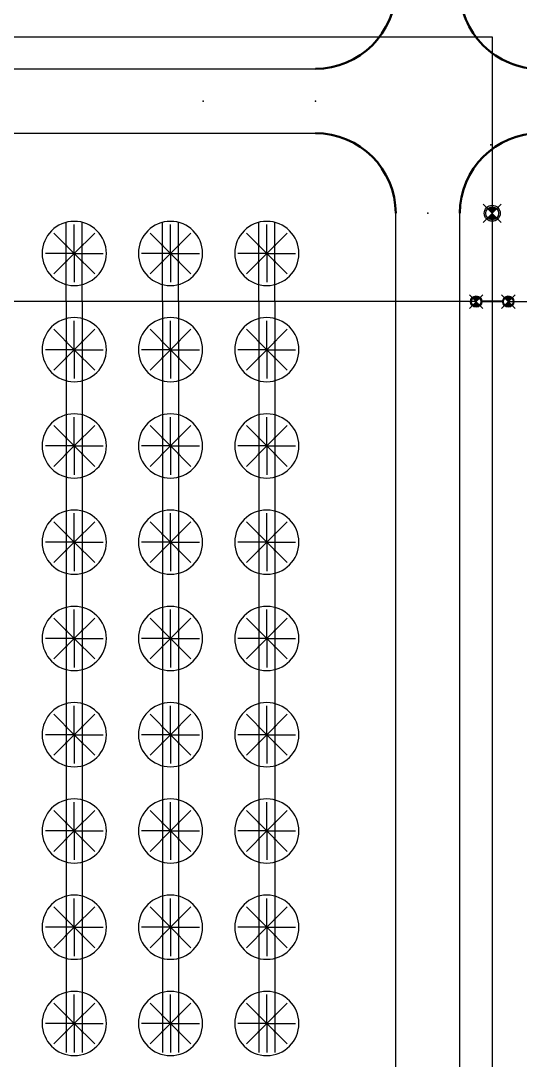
# Model space of a CAD drawing. Header units: metres. Extents: x -1021672 to -1021230, y -2826902 to -2826531.
# Drawn here: x -1021357.8 to -1021326.7, y -2826767.9 to -2826703.1 of the extents above; entities that cross this region are included whole.
import ezdxf

# ---------------------------------------------------------------- set-up
doc = ezdxf.new("R2010")
doc.units = ezdxf.units.M
for name, color, linetype in [('C-BRDG-FOUNDATION', 2, 'Continuous'), ('IRRIG-LATERAL', 6, 'Continuous'), ('IRRIG-MAIN', 4, 'Continuous'), ('IRRIG-SUBMAIN', 5, 'Continuous'), ('IRRIG-VALVES', 3, 'Continuous'), ('PUMP-STATION-1', 40, 'Continuous'), ('TREES', 94, 'Continuous'), ('V-CTRL-BMRK', 150, 'Continuous')]:
    doc.layers.add(name, color=color, linetype=linetype)

# ---------------------------------------------------------------- blocks, each defined once
blk = doc.blocks.new('*U67')
at = {"color": 2, "lineweight": 50}
for centre, start, end in [((-7000, 7000), 270, 0), ((7000, 7000), 180, 270), ((-7000, -7000), 0, 90), ((7000, -7000), 90, 180)]:
    blk.add_arc(centre, 5000, start, end, dxfattribs=at)
for p in [(0, 14000), (-14000, 0), (14000, 0), (3924, -2743)]:
    blk.add_point(p)
blk = doc.blocks.new('*U74')
for p, q in [((0, 2000), (86000, 2000)), ((0, -2000), (86000, -2000))]:
    blk.add_line(p, q)
blk.add_point((86000, 0))
blk = doc.blocks.new('*U79')
for p, q in [((0, 2000), (149174, 2000)), ((0, -2000), (149174, -2000))]:
    blk.add_line(p, q)
blk.add_point((149174, 0))
blk = doc.blocks.new('main line valve')
at = {"layer": 'PUMP-STATION-1', "true_color": 0x991b1e}
h = blk.add_hatch(color=244, dxfattribs=at)
h.dxf.hatch_style = 1
h.paths.add_polyline_path([(-1021328.419, -2826703.617), (-1021328.419, -2826703.717, -0.198912), (-1021328.137, -2826703.834), (-1021328.066, -2826703.763, 0.198912)])
h.paths.add_polyline_path([(-1021328.066, -2826703.763), (-1021328.137, -2826703.834, -0.198912), (-1021328.019, -2826704.117, -0.198912), (-1021328.137, -2826704.4), (-1021328.066, -2826704.471, 0.198912), (-1021327.919, -2826704.117, 0.198912)])
h.paths.add_polyline_path([(-1021328.066, -2826704.471), (-1021328.137, -2826704.4, -0.198912), (-1021328.419, -2826704.517), (-1021328.419, -2826704.617, 0.198912)])
h.paths.add_polyline_path([(-1021328.702, -2826704.4), (-1021328.773, -2826704.471, 0.198912), (-1021328.419, -2826704.617), (-1021328.419, -2826704.517, -0.198912)])
h.paths.add_polyline_path([(-1021328.819, -2826704.117), (-1021328.919, -2826704.117, 0.198912), (-1021328.773, -2826704.471), (-1021328.702, -2826704.4, -0.198912)])
h.paths.add_polyline_path([(-1021328.702, -2826703.834), (-1021328.773, -2826703.763, 0.198912), (-1021328.919, -2826704.117), (-1021328.819, -2826704.117, -0.198912)])
h.paths.add_polyline_path([(-1021328.419, -2826703.617, 0.198912), (-1021328.773, -2826703.763), (-1021328.702, -2826703.834, -0.198912), (-1021328.419, -2826703.717)])
at = {"layer": 'PUMP-STATION-1', "true_color": 0xd19cc7}
h = blk.add_hatch(color=9, dxfattribs=at)
h.dxf.hatch_style = 1
h.paths.add_polyline_path([(-1021328.137, -2826704.4), (-1021328.419, -2826704.117), (-1021328.702, -2826704.4, 0.414214)])
h.paths.add_polyline_path([(-1021328.702, -2826703.834), (-1021328.419, -2826704.117), (-1021328.137, -2826703.834, 0.414214)])
at = {"layer": 'IRRIG-VALVES'}
for p, q in [((-1021328.985, -2826704.683), (-1021327.854, -2826703.551)), ((-1021328.985, -2826703.551), (-1021327.854, -2826704.683))]:
    blk.add_line(p, q, dxfattribs=at)
for radius in [0.5, 0.4]:
    blk.add_circle((-1021328.419, -2826704.117), radius, dxfattribs=at)
blk = doc.blocks.new('sub valve')
at = {"true_color": 0xf1eb1f}
h = blk.add_hatch(color=2, dxfattribs=at)
h.dxf.hatch_style = 1
h.paths.add_polyline_path([(-1021327.632, -2826720.405), (-1021327.667, -2826720.37, 0.198912), (-1021327.769, -2826720.617, 0.198912), (-1021327.667, -2826720.865), (-1021327.632, -2826720.829, -0.198912), (-1021327.719, -2826720.617, -0.198912)])
h.paths.add_polyline_path([(-1021327.207, -2826720.405), (-1021327.172, -2826720.37, 0.414214), (-1021327.667, -2826720.37), (-1021327.632, -2826720.405, -0.414214)])
h.paths.add_polyline_path([(-1021327.172, -2826720.865), (-1021327.207, -2826720.829, -0.414214), (-1021327.632, -2826720.829), (-1021327.667, -2826720.865, 0.414214)])
h.paths.add_polyline_path([(-1021327.069, -2826720.617, 0.198912), (-1021327.172, -2826720.37), (-1021327.207, -2826720.405, -0.198912), (-1021327.119, -2826720.617, -0.198912), (-1021327.207, -2826720.829), (-1021327.172, -2826720.865, 0.198912)])
h.paths.add_polyline_path([(-1021329.632, -2826720.405), (-1021329.667, -2826720.37, 0.198912), (-1021329.769, -2826720.617, 0.198912), (-1021329.667, -2826720.865), (-1021329.632, -2826720.829, -0.198912), (-1021329.719, -2826720.617, -0.198912)])
h.paths.add_polyline_path([(-1021329.207, -2826720.405), (-1021329.172, -2826720.37, 0.414214), (-1021329.667, -2826720.37), (-1021329.632, -2826720.405, -0.414214)])
h.paths.add_polyline_path([(-1021329.172, -2826720.37), (-1021329.207, -2826720.405, -0.198912), (-1021329.119, -2826720.617, -0.198912), (-1021329.207, -2826720.829), (-1021329.172, -2826720.865, 0.198912), (-1021329.069, -2826720.617, 0.198912)])
h.paths.add_polyline_path([(-1021329.172, -2826720.865), (-1021329.207, -2826720.829, -0.414214), (-1021329.632, -2826720.829), (-1021329.667, -2826720.865, 0.414214)])
at = {"true_color": 0xc7c8ca}
h = blk.add_hatch(color=9, dxfattribs=at)
h.dxf.hatch_style = 1
h.paths.add_polyline_path([(-1021327.769, -2826720.597), (-1021329.07, -2826720.597, -0.014294), (-1021329.069, -2826720.617, -0.014294), (-1021329.07, -2826720.637), (-1021327.769, -2826720.637, -0.014294), (-1021327.769, -2826720.617, -0.014294)])
at = {"layer": 'PUMP-STATION-1', "true_color": 0xd19cc7}
h = blk.add_hatch(color=9, dxfattribs=at)
h.dxf.hatch_style = 1
h.paths.add_polyline_path([(-1021329.207, -2826720.829), (-1021329.419, -2826720.617), (-1021329.632, -2826720.829, 0.414214)])
h.paths.add_polyline_path([(-1021329.632, -2826720.405), (-1021329.419, -2826720.617), (-1021329.207, -2826720.405, 0.414214)])
h = blk.add_hatch(color=9, dxfattribs=at)
h.dxf.hatch_style = 1
h.paths.add_polyline_path([(-1021327.207, -2826720.829), (-1021327.419, -2826720.617), (-1021327.632, -2826720.829, 0.414214)])
h.paths.add_polyline_path([(-1021327.632, -2826720.405), (-1021327.419, -2826720.617), (-1021327.207, -2826720.405, 0.414214)])
for p, q in [((-1021327.769, -2826720.597), (-1021329.069, -2826720.597)), ((-1021327.769, -2826720.637), (-1021329.069, -2826720.637))]:
    blk.add_line(p, q)
at = {"layer": 'IRRIG-VALVES'}
for p, q in [((-1021328.995, -2826721.041), (-1021329.844, -2826720.193)), ((-1021328.995, -2826720.193), (-1021329.844, -2826721.041)), ((-1021327.844, -2826721.041), (-1021326.995, -2826720.193)), ((-1021327.844, -2826720.193), (-1021326.995, -2826721.041))]:
    blk.add_line(p, q, dxfattribs=at)
for centre, radius in [((-1021329.419, -2826720.617), 0.35), ((-1021329.419, -2826720.617), 0.3), ((-1021327.419, -2826720.617), 0.35), ((-1021327.419, -2826720.617), 0.3)]:
    blk.add_circle(centre, radius, dxfattribs=at)
blk = doc.blocks.new('B1IR')
at = {"layer": 'IRRIG-LATERAL'}
blk.add_line((-1021327.419, -2826720.617), (-1021241.437, -2826720.617), dxfattribs=at)
at = {"layer": 'PUMP-STATION-1'}
blk.add_blockref('sub valve', (0, 0), dxfattribs=at)
blk = doc.blocks.new('MANGO_TREE')
at = {"layer": 'TREES'}
for q in [(0, 1.8), (-1.273, 1.273), (1.273, 1.273), (-1.8, 0), (-1.273, -1.273), (1.8, 0), (0, -1.8), (1.273, -1.273)]:
    blk.add_line((0, 0), q, dxfattribs=at)
blk.add_circle((0, 0), 2, dxfattribs=at)
blk = doc.blocks.new('dripper')
at = {"layer": 'PUMP-STATION-1', "true_color": 0x7aafdf}
h = blk.add_hatch(color=143, dxfattribs=at)
h.dxf.hatch_style = 1
h.paths.add_polyline_path([(-1021243.937, -2826723.087), (-1021243.937, -2826723.101), (-1021243.929, -2826723.109), (-1021243.921, -2826723.102)])
h.paths.add_polyline_path([(-1021243.921, -2826723.102), (-1021243.929, -2826723.109), (-1021243.92, -2826723.117), (-1021243.937, -2826723.133), (-1021243.937, -2826723.147), (-1021243.906, -2826723.117)])
h.paths.add_polyline_path([(-1021243.937, -2826723.133), (-1021243.945, -2826723.125), (-1021243.952, -2826723.132), (-1021243.937, -2826723.147)])
h.paths.add_polyline_path([(-1021243.953, -2826723.117), (-1021243.937, -2826723.101), (-1021243.937, -2826723.087), (-1021243.967, -2826723.117), (-1021243.952, -2826723.132), (-1021243.945, -2826723.125)])
at = {"layer": 'PUMP-STATION-1', "true_color": 0x22346e}
h = blk.add_hatch(color=159, dxfattribs=at)
h.dxf.hatch_style = 1
h.paths.add_polyline_path([(-1021243.937, -2826723.101), (-1021243.953, -2826723.117), (-1021243.945, -2826723.125), (-1021243.937, -2826723.117)])
h.paths.add_polyline_path([(-1021243.937, -2826723.101), (-1021243.937, -2826723.117), (-1021243.929, -2826723.109)])
h.paths.add_polyline_path([(-1021243.92, -2826723.117), (-1021243.929, -2826723.109), (-1021243.937, -2826723.117), (-1021243.937, -2826723.133)])
h.paths.add_polyline_path([(-1021243.937, -2826723.117), (-1021243.945, -2826723.125), (-1021243.937, -2826723.133)])
at = {"layer": 'PUMP-STATION-1', "flags": 128}
for points in [[(-1021243.906, -2826723.117), (-1021243.937, -2826723.087), (-1021243.967, -2826723.117), (-1021243.937, -2826723.147)], [(-1021243.92, -2826723.117), (-1021243.937, -2826723.101), (-1021243.953, -2826723.117), (-1021243.937, -2826723.133)]]:
    blk.add_lwpolyline(points, close=True, dxfattribs=at)
blk = doc.blocks.new('*U725')
at = {"layer": 'PUMP-STATION-1'}
blk.add_blockref('dripper', (1021243.937, 2826723.117), dxfattribs=at)
blk = doc.blocks.new('*U726')
at = {"layer": 'PUMP-STATION-1', "color": 0, "linetype": 'ByBlock', "lineweight": -2, "transparency": 16777216}
for p, rotation in [((-1021244.937, -2826723.117), 90.00000000000003), ((-1021244.937, -2826724.117), 180), ((-1021243.937, -2826724.117), 270)]:
    blk.add_blockref('*U725', p, dxfattribs=dict(at, rotation=rotation))
blk.add_blockref('*U725', (-1021243.937, -2826723.117), dxfattribs=at)
blk = doc.blocks.new('*U727')
at = {"layer": 'PUMP-STATION-1'}
blk.add_blockref('dripper', (1021243.937, 2826723.117), dxfattribs=at)
blk = doc.blocks.new('*U728')
at = {"layer": 'PUMP-STATION-1', "color": 0, "linetype": 'ByBlock', "lineweight": -2, "transparency": 16777216}
for p, rotation in [((-1021244.937, -2826723.117), 90.00000000000003), ((-1021244.937, -2826724.117), 180), ((-1021243.937, -2826724.117), 270)]:
    blk.add_blockref('*U727', p, dxfattribs=dict(at, rotation=rotation))
blk.add_blockref('*U727', (-1021243.937, -2826723.117), dxfattribs=at)
blk = doc.blocks.new('*U729')
at = {"layer": 'PUMP-STATION-1'}
blk.add_blockref('dripper', (1021243.937, 2826723.117), dxfattribs=at)
blk = doc.blocks.new('*U730')
at = {"layer": 'PUMP-STATION-1', "color": 0, "linetype": 'ByBlock', "lineweight": -2, "transparency": 16777216}
for p, rotation in [((-1021244.937, -2826723.117), 90.00000000000003), ((-1021244.937, -2826724.117), 180), ((-1021243.937, -2826724.117), 270)]:
    blk.add_blockref('*U729', p, dxfattribs=dict(at, rotation=rotation))
blk.add_blockref('*U729', (-1021243.937, -2826723.117), dxfattribs=at)
blk = doc.blocks.new('*U695')
at = {"layer": 'PUMP-STATION-1'}
blk.add_blockref('dripper', (1021243.937, 2826723.117), dxfattribs=at)
blk = doc.blocks.new('*U696')
at = {"layer": 'PUMP-STATION-1', "color": 0, "linetype": 'ByBlock', "lineweight": -2, "transparency": 16777216}
for p, rotation in [((-1021244.937, -2826723.117), 90.00000000000003), ((-1021244.937, -2826724.117), 180), ((-1021243.937, -2826724.117), 270)]:
    blk.add_blockref('*U695', p, dxfattribs=dict(at, rotation=rotation))
blk.add_blockref('*U695', (-1021243.937, -2826723.117), dxfattribs=at)
blk = doc.blocks.new('*U697')
at = {"layer": 'PUMP-STATION-1'}
blk.add_blockref('dripper', (1021243.937, 2826723.117), dxfattribs=at)
blk = doc.blocks.new('*U698')
at = {"layer": 'PUMP-STATION-1', "color": 0, "linetype": 'ByBlock', "lineweight": -2, "transparency": 16777216}
for p, rotation in [((-1021244.937, -2826723.117), 90.00000000000003), ((-1021244.937, -2826724.117), 180), ((-1021243.937, -2826724.117), 270)]:
    blk.add_blockref('*U697', p, dxfattribs=dict(at, rotation=rotation))
blk.add_blockref('*U697', (-1021243.937, -2826723.117), dxfattribs=at)
blk = doc.blocks.new('*U699')
at = {"layer": 'PUMP-STATION-1'}
blk.add_blockref('dripper', (1021243.937, 2826723.117), dxfattribs=at)
blk = doc.blocks.new('*U700')
at = {"layer": 'PUMP-STATION-1', "color": 0, "linetype": 'ByBlock', "lineweight": -2, "transparency": 16777216}
for p, rotation in [((-1021244.937, -2826723.117), 90.00000000000003), ((-1021244.937, -2826724.117), 180), ((-1021243.937, -2826724.117), 270)]:
    blk.add_blockref('*U699', p, dxfattribs=dict(at, rotation=rotation))
blk.add_blockref('*U699', (-1021243.937, -2826723.117), dxfattribs=at)
blk = doc.blocks.new('*U701')
at = {"layer": 'PUMP-STATION-1'}
blk.add_blockref('dripper', (1021243.937, 2826723.117), dxfattribs=at)
blk = doc.blocks.new('*U702')
at = {"layer": 'PUMP-STATION-1', "color": 0, "linetype": 'ByBlock', "lineweight": -2, "transparency": 16777216}
for p, rotation in [((-1021244.937, -2826723.117), 90.00000000000003), ((-1021244.937, -2826724.117), 180), ((-1021243.937, -2826724.117), 270)]:
    blk.add_blockref('*U701', p, dxfattribs=dict(at, rotation=rotation))
blk.add_blockref('*U701', (-1021243.937, -2826723.117), dxfattribs=at)
blk = doc.blocks.new('*U703')
at = {"layer": 'PUMP-STATION-1'}
blk.add_blockref('dripper', (1021243.937, 2826723.117), dxfattribs=at)
blk = doc.blocks.new('*U704')
at = {"layer": 'PUMP-STATION-1', "color": 0, "linetype": 'ByBlock', "lineweight": -2, "transparency": 16777216}
for p, rotation in [((-1021244.937, -2826723.117), 90.00000000000003), ((-1021244.937, -2826724.117), 180), ((-1021243.937, -2826724.117), 270)]:
    blk.add_blockref('*U703', p, dxfattribs=dict(at, rotation=rotation))
blk.add_blockref('*U703', (-1021243.937, -2826723.117), dxfattribs=at)
blk = doc.blocks.new('*U1157')
at = {"layer": 'PUMP-STATION-1'}
blk.add_blockref('dripper', (1021243.937, 2826723.117), dxfattribs=at)
blk = doc.blocks.new('*U1158')
at = {"layer": 'PUMP-STATION-1', "color": 0, "linetype": 'ByBlock', "lineweight": -2, "transparency": 16777216}
for p, rotation in [((-1021244.937, -2826723.117), 90.00000000000003), ((-1021244.937, -2826724.117), 180), ((-1021243.937, -2826724.117), 270)]:
    blk.add_blockref('*U1157', p, dxfattribs=dict(at, rotation=rotation))
blk.add_blockref('*U1157', (-1021243.937, -2826723.117), dxfattribs=at)
blk = doc.blocks.new('*U1159')
at = {"layer": 'PUMP-STATION-1'}
blk.add_blockref('dripper', (1021243.937, 2826723.117), dxfattribs=at)
blk = doc.blocks.new('*U1160')
at = {"layer": 'PUMP-STATION-1', "color": 0, "linetype": 'ByBlock', "lineweight": -2, "transparency": 16777216}
for p, rotation in [((-1021244.937, -2826723.117), 90.00000000000003), ((-1021244.937, -2826724.117), 180), ((-1021243.937, -2826724.117), 270)]:
    blk.add_blockref('*U1159', p, dxfattribs=dict(at, rotation=rotation))
blk.add_blockref('*U1159', (-1021243.937, -2826723.117), dxfattribs=at)
blk = doc.blocks.new('*U1161')
at = {"layer": 'PUMP-STATION-1'}
blk.add_blockref('dripper', (1021243.937, 2826723.117), dxfattribs=at)
blk = doc.blocks.new('*U1162')
at = {"layer": 'PUMP-STATION-1', "color": 0, "linetype": 'ByBlock', "lineweight": -2, "transparency": 16777216}
for p, rotation in [((-1021244.937, -2826723.117), 90.00000000000003), ((-1021244.937, -2826724.117), 180), ((-1021243.937, -2826724.117), 270)]:
    blk.add_blockref('*U1161', p, dxfattribs=dict(at, rotation=rotation))
blk.add_blockref('*U1161', (-1021243.937, -2826723.117), dxfattribs=at)
blk = doc.blocks.new('*U1163')
at = {"layer": 'PUMP-STATION-1'}
blk.add_blockref('dripper', (1021243.937, 2826723.117), dxfattribs=at)
blk = doc.blocks.new('*U1164')
at = {"layer": 'PUMP-STATION-1', "color": 0, "linetype": 'ByBlock', "lineweight": -2, "transparency": 16777216}
for p, rotation in [((-1021244.937, -2826723.117), 90.00000000000003), ((-1021244.937, -2826724.117), 180), ((-1021243.937, -2826724.117), 270)]:
    blk.add_blockref('*U1163', p, dxfattribs=dict(at, rotation=rotation))
blk.add_blockref('*U1163', (-1021243.937, -2826723.117), dxfattribs=at)
blk = doc.blocks.new('*U779')
at = {"layer": 'PUMP-STATION-1'}
blk.add_blockref('dripper', (1021243.937, 2826723.117), dxfattribs=at)
blk = doc.blocks.new('*U780')
at = {"layer": 'PUMP-STATION-1', "color": 0, "linetype": 'ByBlock', "lineweight": -2, "transparency": 16777216}
for p, rotation in [((-1021244.937, -2826723.117), 90.00000000000003), ((-1021244.937, -2826724.117), 180), ((-1021243.937, -2826724.117), 270)]:
    blk.add_blockref('*U779', p, dxfattribs=dict(at, rotation=rotation))
blk.add_blockref('*U779', (-1021243.937, -2826723.117), dxfattribs=at)
blk = doc.blocks.new('*U781')
at = {"layer": 'PUMP-STATION-1'}
blk.add_blockref('dripper', (1021243.937, 2826723.117), dxfattribs=at)
blk = doc.blocks.new('*U782')
at = {"layer": 'PUMP-STATION-1', "color": 0, "linetype": 'ByBlock', "lineweight": -2, "transparency": 16777216}
for p, rotation in [((-1021244.937, -2826723.117), 90.00000000000003), ((-1021244.937, -2826724.117), 180), ((-1021243.937, -2826724.117), 270)]:
    blk.add_blockref('*U781', p, dxfattribs=dict(at, rotation=rotation))
blk.add_blockref('*U781', (-1021243.937, -2826723.117), dxfattribs=at)
blk = doc.blocks.new('*U783')
at = {"layer": 'PUMP-STATION-1'}
blk.add_blockref('dripper', (1021243.937, 2826723.117), dxfattribs=at)
blk = doc.blocks.new('*U784')
at = {"layer": 'PUMP-STATION-1', "color": 0, "linetype": 'ByBlock', "lineweight": -2, "transparency": 16777216}
for p, rotation in [((-1021244.937, -2826723.117), 90.00000000000003), ((-1021244.937, -2826724.117), 180), ((-1021243.937, -2826724.117), 270)]:
    blk.add_blockref('*U783', p, dxfattribs=dict(at, rotation=rotation))
blk.add_blockref('*U783', (-1021243.937, -2826723.117), dxfattribs=at)
blk = doc.blocks.new('*U785')
at = {"layer": 'PUMP-STATION-1'}
blk.add_blockref('dripper', (1021243.937, 2826723.117), dxfattribs=at)
blk = doc.blocks.new('*U786')
at = {"layer": 'PUMP-STATION-1', "color": 0, "linetype": 'ByBlock', "lineweight": -2, "transparency": 16777216}
for p, rotation in [((-1021244.937, -2826723.117), 90.00000000000003), ((-1021244.937, -2826724.117), 180), ((-1021243.937, -2826724.117), 270)]:
    blk.add_blockref('*U785', p, dxfattribs=dict(at, rotation=rotation))
blk.add_blockref('*U785', (-1021243.937, -2826723.117), dxfattribs=at)
blk = doc.blocks.new('*U789')
at = {"layer": 'PUMP-STATION-1'}
blk.add_blockref('dripper', (1021243.937, 2826723.117), dxfattribs=at)
blk = doc.blocks.new('*U790')
at = {"layer": 'PUMP-STATION-1', "color": 0, "linetype": 'ByBlock', "lineweight": -2, "transparency": 16777216}
for p, rotation in [((-1021244.937, -2826723.117), 90.00000000000003), ((-1021244.937, -2826724.117), 180), ((-1021243.937, -2826724.117), 270)]:
    blk.add_blockref('*U789', p, dxfattribs=dict(at, rotation=rotation))
blk.add_blockref('*U789', (-1021243.937, -2826723.117), dxfattribs=at)
blk = doc.blocks.new('*U791')
at = {"layer": 'PUMP-STATION-1'}
blk.add_blockref('dripper', (1021243.937, 2826723.117), dxfattribs=at)
blk = doc.blocks.new('*U792')
at = {"layer": 'PUMP-STATION-1', "color": 0, "linetype": 'ByBlock', "lineweight": -2, "transparency": 16777216}
for p, rotation in [((-1021244.937, -2826723.117), 90.00000000000003), ((-1021244.937, -2826724.117), 180), ((-1021243.937, -2826724.117), 270)]:
    blk.add_blockref('*U791', p, dxfattribs=dict(at, rotation=rotation))
blk.add_blockref('*U791', (-1021243.937, -2826723.117), dxfattribs=at)
blk = doc.blocks.new('*U793')
at = {"layer": 'PUMP-STATION-1'}
blk.add_blockref('dripper', (1021243.937, 2826723.117), dxfattribs=at)
blk = doc.blocks.new('*U794')
at = {"layer": 'PUMP-STATION-1', "color": 0, "linetype": 'ByBlock', "lineweight": -2, "transparency": 16777216}
for p, rotation in [((-1021244.937, -2826723.117), 90.00000000000003), ((-1021244.937, -2826724.117), 180), ((-1021243.937, -2826724.117), 270)]:
    blk.add_blockref('*U793', p, dxfattribs=dict(at, rotation=rotation))
blk.add_blockref('*U793', (-1021243.937, -2826723.117), dxfattribs=at)
blk = doc.blocks.new('*U795')
at = {"layer": 'PUMP-STATION-1'}
blk.add_blockref('dripper', (1021243.937, 2826723.117), dxfattribs=at)
blk = doc.blocks.new('*U796')
at = {"layer": 'PUMP-STATION-1', "color": 0, "linetype": 'ByBlock', "lineweight": -2, "transparency": 16777216}
for p, rotation in [((-1021244.937, -2826723.117), 90.00000000000003), ((-1021244.937, -2826724.117), 180), ((-1021243.937, -2826724.117), 270)]:
    blk.add_blockref('*U795', p, dxfattribs=dict(at, rotation=rotation))
blk.add_blockref('*U795', (-1021243.937, -2826723.117), dxfattribs=at)
blk = doc.blocks.new('*U797')
at = {"layer": 'PUMP-STATION-1'}
blk.add_blockref('dripper', (1021243.937, 2826723.117), dxfattribs=at)
blk = doc.blocks.new('*U798')
at = {"layer": 'PUMP-STATION-1', "color": 0, "linetype": 'ByBlock', "lineweight": -2, "transparency": 16777216}
for p, rotation in [((-1021244.937, -2826723.117), 90.00000000000003), ((-1021244.937, -2826724.117), 180), ((-1021243.937, -2826724.117), 270)]:
    blk.add_blockref('*U797', p, dxfattribs=dict(at, rotation=rotation))
blk.add_blockref('*U797', (-1021243.937, -2826723.117), dxfattribs=at)
blk = doc.blocks.new('*U1175')
at = {"layer": 'PUMP-STATION-1'}
blk.add_blockref('dripper', (1021243.937, 2826723.117), dxfattribs=at)
blk = doc.blocks.new('*U1176')
at = {"layer": 'PUMP-STATION-1', "color": 0, "linetype": 'ByBlock', "lineweight": -2, "transparency": 16777216}
for p, rotation in [((-1021244.937, -2826723.117), 90.00000000000003), ((-1021244.937, -2826724.117), 180), ((-1021243.937, -2826724.117), 270)]:
    blk.add_blockref('*U1175', p, dxfattribs=dict(at, rotation=rotation))
blk.add_blockref('*U1175', (-1021243.937, -2826723.117), dxfattribs=at)
blk = doc.blocks.new('*U1177')
at = {"layer": 'PUMP-STATION-1'}
blk.add_blockref('dripper', (1021243.937, 2826723.117), dxfattribs=at)
blk = doc.blocks.new('*U1178')
at = {"layer": 'PUMP-STATION-1', "color": 0, "linetype": 'ByBlock', "lineweight": -2, "transparency": 16777216}
for p, rotation in [((-1021244.937, -2826723.117), 90.00000000000003), ((-1021244.937, -2826724.117), 180), ((-1021243.937, -2826724.117), 270)]:
    blk.add_blockref('*U1177', p, dxfattribs=dict(at, rotation=rotation))
blk.add_blockref('*U1177', (-1021243.937, -2826723.117), dxfattribs=at)
blk = doc.blocks.new('*U1179')
at = {"layer": 'PUMP-STATION-1'}
blk.add_blockref('dripper', (1021243.937, 2826723.117), dxfattribs=at)
blk = doc.blocks.new('*U1180')
at = {"layer": 'PUMP-STATION-1', "color": 0, "linetype": 'ByBlock', "lineweight": -2, "transparency": 16777216}
for p, rotation in [((-1021244.937, -2826723.117), 90.00000000000003), ((-1021244.937, -2826724.117), 180), ((-1021243.937, -2826724.117), 270)]:
    blk.add_blockref('*U1179', p, dxfattribs=dict(at, rotation=rotation))
blk.add_blockref('*U1179', (-1021243.937, -2826723.117), dxfattribs=at)
blk = doc.blocks.new('*U1185')
at = {"layer": 'PUMP-STATION-1'}
blk.add_blockref('dripper', (1021243.937, 2826723.117), dxfattribs=at)
blk = doc.blocks.new('*U1186')
at = {"layer": 'PUMP-STATION-1', "color": 0, "linetype": 'ByBlock', "lineweight": -2, "transparency": 16777216}
for p, rotation in [((-1021244.937, -2826723.117), 90.00000000000003), ((-1021244.937, -2826724.117), 180), ((-1021243.937, -2826724.117), 270)]:
    blk.add_blockref('*U1185', p, dxfattribs=dict(at, rotation=rotation))
blk.add_blockref('*U1185', (-1021243.937, -2826723.117), dxfattribs=at)
blk = doc.blocks.new('*U693')
at = {"layer": 'PUMP-STATION-1', "xscale": -1, "rotation": 180}
blk.add_blockref('*U1186', (1021244.437, -2826723.617), dxfattribs=at)
blk = doc.blocks.new('*U694')
at = {"layer": 'PUMP-STATION-1', "color": 0, "linetype": 'ByBlock', "lineweight": -2, "transparency": 16777216}
for p in [(-12, 0), (-6, 0), (0, 0)]:
    blk.add_blockref('*U693', p, dxfattribs=at)
blk = doc.blocks.new('*U1103')
at = {"layer": 'V-CTRL-BMRK'}
for p, q in [((-0.5, -2.448), (-0.5, 2.448)), ((0.5, -2.448), (0.5, 2.448))]:
    blk.add_line(p, q, dxfattribs=at)
blk = doc.blocks.new('*U1104')
at = {"layer": 'PUMP-STATION-1', "color": 0, "linetype": 'ByBlock', "lineweight": -2, "transparency": 16777216}
for p in [(-12, 0), (-6, 0), (0, 0)]:
    blk.add_blockref('*U1103', p, dxfattribs=at)
blk = doc.blocks.new('B2')
at = {"layer": 'IRRIG-LATERAL'}
blk.add_line((-1021329.419, -2826720.617), (-1021425.437, -2826720.617), dxfattribs=at)
at = {"layer": 'V-CTRL-BMRK'}
for p, q in [((-1021354.969, -2826720.617), (-1021354.969, -2826767.417)), ((-1021353.969, -2826720.617), (-1021353.969, -2826767.417)), ((-1021348.969, -2826720.617), (-1021348.969, -2826767.417)), ((-1021347.969, -2826720.617), (-1021347.969, -2826767.417)), ((-1021342.969, -2826720.617), (-1021342.969, -2826767.417)), ((-1021341.969, -2826720.617), (-1021341.969, -2826767.417))]:
    blk.add_line(p, q, dxfattribs=at)
at = {"xscale": -1}
for p in [(-1021354.469, -2826717.617), (-1021348.469, -2826717.617), (-1021342.469, -2826717.617), (-1021354.469, -2826723.617), (-1021348.469, -2826723.617), (-1021342.469, -2826723.617), (-1021354.469, -2826729.617), (-1021348.469, -2826729.617), (-1021342.469, -2826729.617), (-1021354.469, -2826735.617), (-1021348.469, -2826735.617), (-1021342.469, -2826735.617), (-1021354.469, -2826741.617), (-1021348.469, -2826741.617), (-1021342.469, -2826741.617), (-1021354.469, -2826747.617), (-1021348.469, -2826747.617), (-1021342.469, -2826747.617), (-1021354.469, -2826753.617), (-1021348.469, -2826753.617), (-1021342.469, -2826753.617), (-1021354.469, -2826759.617), (-1021348.469, -2826759.617), (-1021342.469, -2826759.617), (-1021354.469, -2826765.617), (-1021348.469, -2826765.617), (-1021342.469, -2826765.617)]:
    blk.add_blockref('MANGO_TREE', p, dxfattribs=at)
at = {"layer": 'PUMP-STATION-1'}
for name, p in [('*U1104', (-1021342.469, -2826718.129)), ('*U694', (-1021342.469, -2826717.617))]:
    blk.add_blockref(name, p, dxfattribs=at)
at = {"layer": 'PUMP-STATION-1', "xscale": -1}
for name, p in [('*U726', (-2042598.906, 0)), ('*U1158', (-2042592.906, 0)), ('*U790', (-2042586.906, 0)), ('*U728', (-2042598.906, -6)), ('*U1160', (-2042592.906, -6)), ('*U792', (-2042586.906, -6)), ('*U730', (-2042598.906, -12)), ('*U1162', (-2042592.906, -12)), ('*U794', (-2042586.906, -12)), ('*U696', (-2042598.906, -18)), ('*U1164', (-2042592.906, -18)), ('*U796', (-2042586.906, -18)), ('*U698', (-2042598.906, -24)), ('*U780', (-2042592.906, -24)), ('*U798', (-2042586.906, -24)), ('*U700', (-2042598.906, -30)), ('*U782', (-2042592.906, -30)), ('*U1176', (-2042586.906, -30)), ('*U702', (-2042598.906, -36)), ('*U784', (-2042592.906, -36)), ('*U1178', (-2042586.906, -36)), ('*U704', (-2042598.906, -42)), ('*U786', (-2042592.906, -42)), ('*U1180', (-2042586.906, -42))]:
    blk.add_blockref(name, p, dxfattribs=at)

msp = doc.modelspace()

# ---------------------------------------------------------------- linework, layer by layer
at = {"layer": 'IRRIG-MAIN'}
msp.add_line((-1021626.437, -2826704.117), (-1021328.419, -2826704.117), dxfattribs=at)
at = {"layer": 'IRRIG-SUBMAIN'}
msp.add_line((-1021328.419, -2826704.117), (-1021328.419, -2826817.647), dxfattribs=at)

# ---------------------------------------------------------------- block references
at = {"color": 2, "xscale": 0.001, "yscale": 0.001, "zscale": 0.001, "rotation": 0.0083096793869397}
msp.add_blockref('*U67', (-1021332.437, -2826708.116), dxfattribs=at)
at = {"layer": 'C-BRDG-FOUNDATION', "color": 2, "lineweight": 50, "xscale": 0.001, "yscale": 0.001, "zscale": 0.001}
msp.add_blockref('*U74', (-1021425.437, -2826708.117), dxfattribs=at)
at = {"layer": 'C-BRDG-FOUNDATION', "color": 2, "lineweight": 50, "xscale": 0.001, "yscale": 0.001, "zscale": 0.001, "rotation": 90.00000000000003}
msp.add_blockref('*U79', (-1021332.436, -2826864.29), dxfattribs=at)
at = {"layer": 'PUMP-STATION-1'}
for name, p in [('main line valve', (0, -10.999)), ('B2', (0, 0)), ('B1IR', (0, 0))]:
    msp.add_blockref(name, p, dxfattribs=at)

doc.saveas('drawing.dxf')
